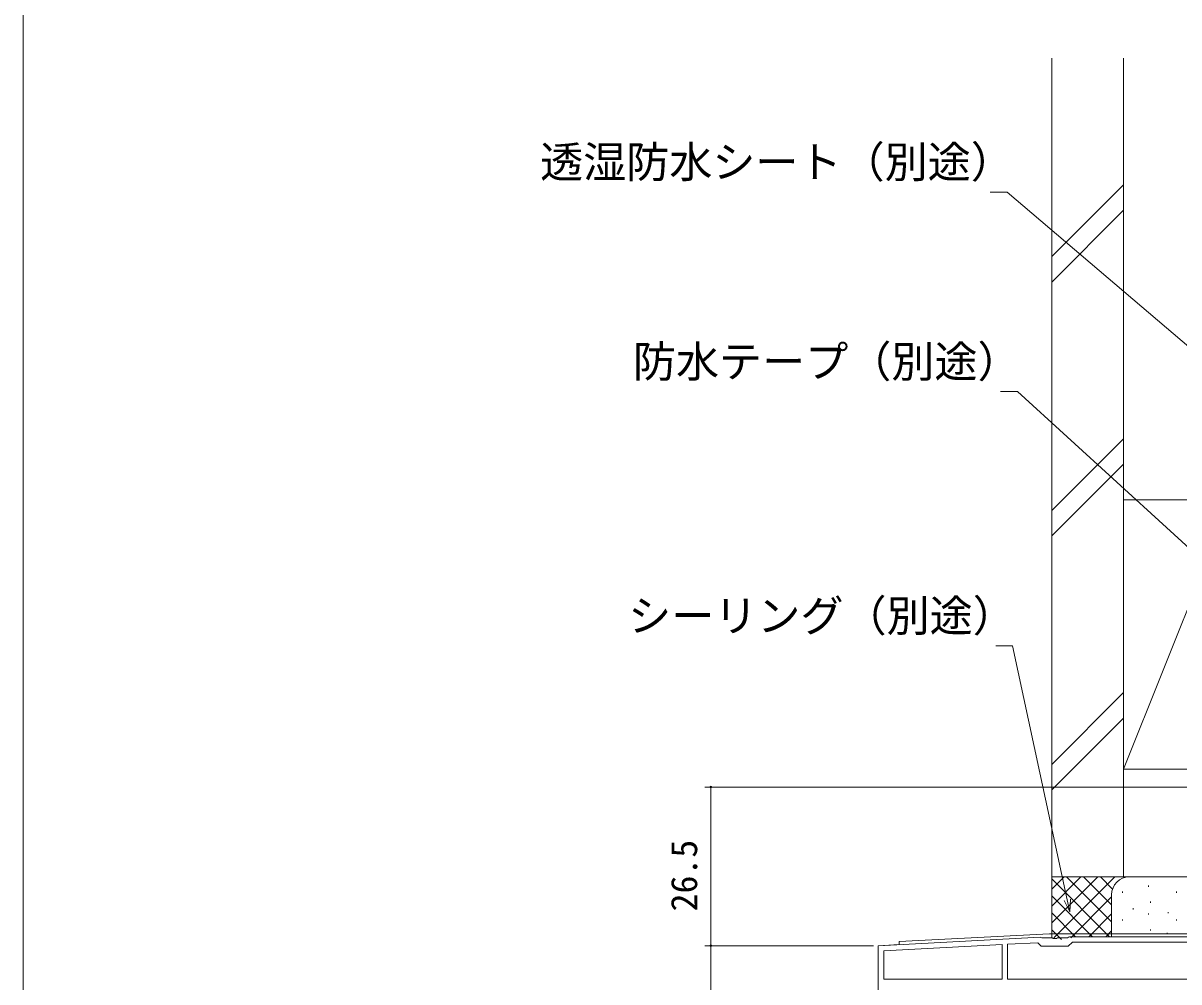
# Model space of a CAD drawing. Units: millimetres, scale not verified. Extents: x -495 to 495, y -800 to 801.
# Drawn here: x -495 to -301.8, y 424.8 to 585 of the extents above; entities that cross this region are included whole.
import ezdxf
from ezdxf.enums import TextEntityAlignment as Align

# ---------------------------------------------------------------- set-up
doc = ezdxf.new("R2010")
doc.units = ezdxf.units.MM
doc.header["$LTSCALE"] = 4
for name, color, linetype, lineweight in [('0-0_0', 7, 'Continuous', 9), ('0-2_YKK_ZWAK', 2, 'Continuous', 9), ('0-3_YKK_11', 3, 'Continuous', 9), ('0-5_YKK_13', 6, 'Continuous', 9), ('0-7_YSS_K', 7, 'Continuous', 9)]:
    doc.layers.add(name, color=color, linetype=linetype, lineweight=lineweight)
doc.styles.add('ＭＳ ゴシック', font='')
doc.styles.get('ＭＳ ゴシック').set_extended_font_data('MS Gothic')

msp = doc.modelspace()

# ---------------------------------------------------------------- linework, layer by layer
at = {"layer": '0-0_0'}
msp.add_lwpolyline([(495, -800), (-495, -800), (-495, 760)], dxfattribs=at)
at = {"layer": '0-2_YKK_ZWAK'}
for p, q in [((-348.538, 431.547), (-323.429, 432.863)), ((-323.429, 432.863), (-295.172, 432.863)), ((-352.038, 430.863), (-352.038, 390.369))]:
    msp.add_line(p, q, dxfattribs=at)
msp.add_lwpolyline([(-352.038, 430.863), (-348.538, 431.047), (-348.538, 431.547)], dxfattribs=at)
at = {"layer": '0-3_YKK_11'}
for p, q in [((-323.038, 579.158), (-323.038, 442.363)), ((-311.038, 579.158), (-311.038, 442.363)), ((-323.038, 546.001), (-311.038, 558.001)), ((-323.038, 541.758), (-311.038, 553.758)), ((-323.038, 503.574), (-311.038, 515.574)), ((-323.038, 499.332), (-311.038, 511.332)), ((-293.038, 505.363), (-311.038, 460.363)), ((-311.038, 505.363), (-293.038, 505.363)), ((-311.038, 505.363), (-311.038, 460.363)), ((-311.038, 473.148), (-323.038, 461.148)), ((-323.038, 456.905), (-311.038, 468.905)), ((-311.038, 442.363), (-323.038, 442.363)), ((-323.038, 442.363), (-323.038, 432.163)), ((-310.038, 442.363), (-323.038, 442.363)), ((-323.038, 434.662), (-315.337, 442.363)), ((-323.038, 437.491), (-318.166, 442.363)), ((-323.038, 440.319), (-320.994, 442.363)), ((-323.038, 442.005), (-313.396, 432.363)), ((-322.709, 432.163), (-312.509, 442.363)), ((-320.568, 442.363), (-313.038, 434.834)), ((-317.739, 442.363), (-313.038, 437.662)), ((-314.911, 442.363), (-312.878, 440.33)), ((-295.038, 442.363), (-310.038, 442.363)), ((-306.871, 440.703), (-306.871, 440.903)), ((-323.038, 439.177), (-316.224, 432.363)), ((-319.88, 432.163), (-313.038, 439.005)), ((-313.038, 439.363), (-313.038, 432.363)), ((-311.21, 439.701), (-311.21, 439.901)), ((-302.197, 439.701), (-302.197, 439.901)), ((-309.434, 436.904), (-309.434, 437.104)), ((-306.537, 438.032), (-306.537, 438.232)), ((-323.038, 436.348), (-319.053, 432.363)), ((-316.852, 432.363), (-313.038, 436.177)), ((-311.21, 435.058), (-311.21, 435.258)), ((-306.871, 436.06), (-306.871, 436.26)), ((-303.557, 436.277), (-303.557, 436.477)), ((-302.197, 435.058), (-302.197, 435.258)), ((-323.038, 433.52), (-321.41, 431.892)), ((-314.023, 432.363), (-313.038, 433.348)), ((-306.537, 433.389), (-306.537, 433.589)), ((-303.744, 432.786), (-303.744, 432.986))]:
    msp.add_line(p, q, dxfattribs=at)
msp.add_lwpolyline([(-311.038, 460.363), (-293.038, 460.363), (-293.038, 505.363)], dxfattribs=at)
msp.add_arc((-310.038, 439.363), 3, 90, 180, dxfattribs=at)
at = {"layer": '0-5_YKK_13'}
for p, q in [((-295.738, 457.363), (-381.038, 457.363)), ((-380.038, 457.363), (-380.038, 430.863)), ((-352.833, 430.863), (-381.038, 430.863)), ((-352.833, 430.863), (-381.038, 430.863)), ((-380.038, 430.863), (-380.038, 401.363))]:
    msp.add_line(p, q, dxfattribs=at)
for points in [[(-294.038, 525.768), (-295.591, 527.09), (-330.478, 556.804), (-333.318, 556.804)], [(-294.038, 491.792), (-295.546, 493.166), (-328.778, 523.455), (-331.618, 523.455)], [(-320.029, 436.514), (-320.458, 438.509), (-329.578, 480.978), (-332.418, 480.978)], [(-319.923, 438.623), (-320.029, 436.514), (-320.992, 438.394)]]:
    msp.add_lwpolyline(points, dxfattribs=at)
for centre, start, end in [((-380.038, 457.363), 90, 270), ((-380.038, 457.363), 270, 90), ((-380.038, 430.863), 90, 270), ((-380.038, 430.863), 90, 270), ((-380.038, 430.863), 270, 90), ((-380.038, 430.863), 270, 90)]:
    msp.add_arc(centre, 0.128, start, end, dxfattribs=at)
at = {"layer": '0-7_YSS_K'}
for p, q in [((-331.338, 431.047), (-351.138, 430.009)), ((-330.438, 425.263), (-294.938, 425.263))]:
    msp.add_line(p, q, dxfattribs=at)
msp.add_lwpolyline([(-352.038, 402.063), (-352.038, 430.863), (-324.999, 432.28), (-324.847, 432.222), (-324.705, 432.163), (-322.996, 432.163), (-322.813, 432.043), (-322.263, 432.043), (-322.08, 432.163), (-320.435, 432.163), (-320.261, 432.263), (-320.088, 432.363), (-296.038, 432.363)], dxfattribs=at)
for points in [[(-331.338, 431.047), (-351.138, 430.009), (-351.138, 425.263), (-331.338, 425.263)], [(-330.438, 425.263), (-294.938, 425.263), (-294.938, 431.463), (-319.588, 431.463), (-320.288, 430.763), (-324.788, 430.763), (-325.384, 431.359), (-330.438, 431.094)]]:
    msp.add_lwpolyline(points, close=True, dxfattribs=at)

# ---------------------------------------------------------------- texts
at = {"layer": '0-5_YKK_13', "style": 'ＭＳ ゴシック'}
for s, p in [('透湿防水シート（別途）', (-408.582, 557.604)), ('防水テープ（別途）', (-393.058, 524.255)), ('シーリング（別途）', (-393.858, 481.778))]:
    msp.add_text(s, height=5.279, dxfattribs=at).set_placement(p, align=Align.BOTTOM_LEFT)
msp.add_text('26.5', height=4.399, rotation=90, dxfattribs=at).set_placement((-380.998, 436.593), align=Align.BOTTOM_LEFT)

doc.saveas('drawing.dxf')
